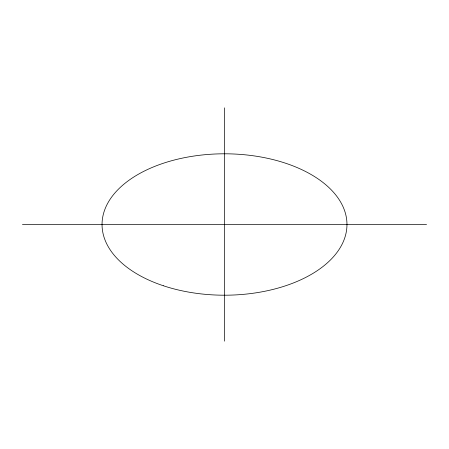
<?xml version="1.0" encoding="UTF-8"?>
<svg xmlns="http://www.w3.org/2000/svg" width="449" height="449" viewBox="0 0 449 449"><rect width="100%" height="100%" fill="white"/><g stroke="black" fill="none" stroke-linecap="round" stroke-linejoin="round"><path stroke-width="0.67" d="M224.5 341.15L224.5 107.85M22.45 224.5L426.55 224.5M163.279 285.732A122.459 70.701 0 0 0 346.965 224.506A122.459 70.701 0 0 0 163.279 163.273A122.459 70.701 0 0 0 163.279 285.732"/></g></svg>
